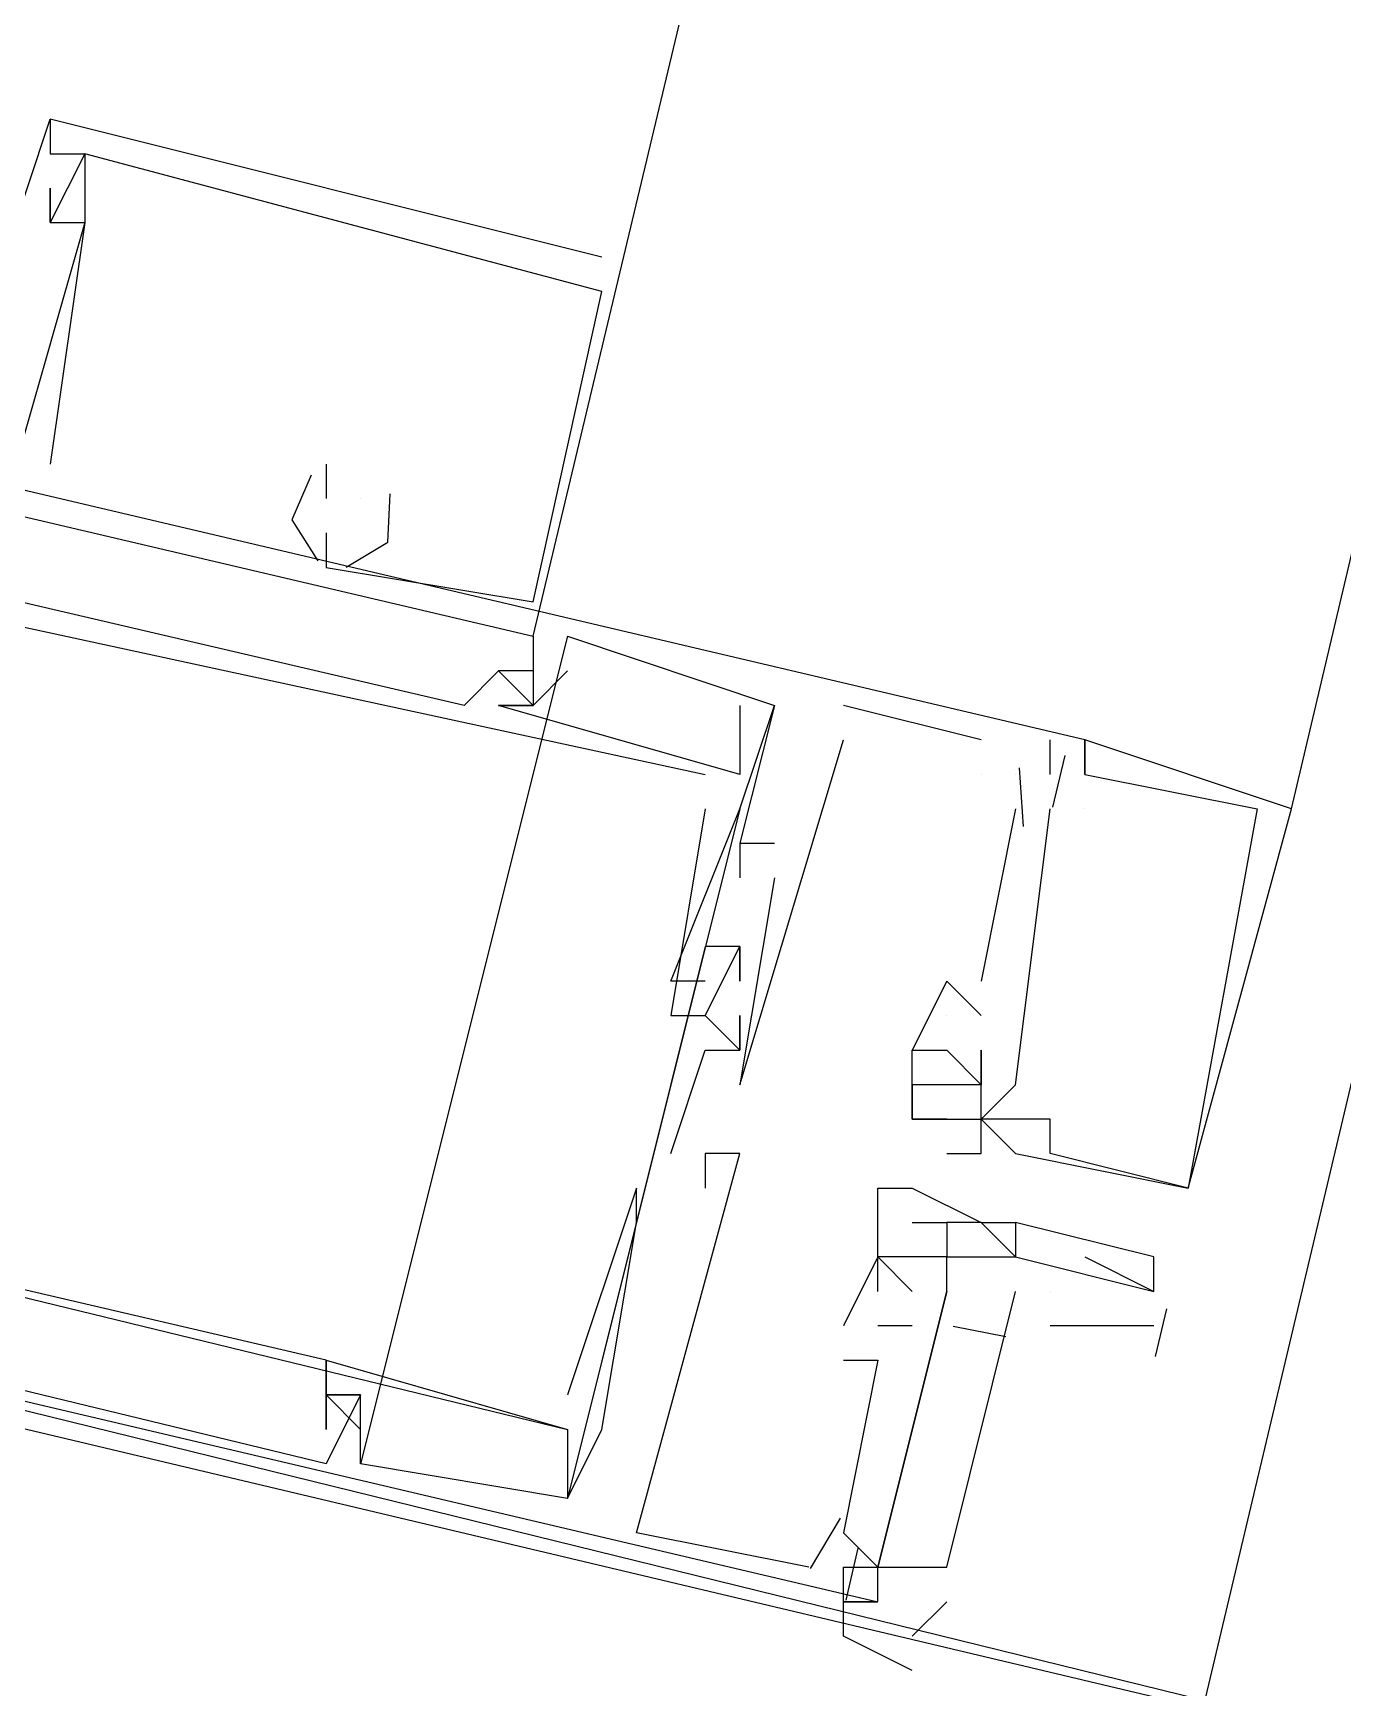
# Model space of a CAD drawing. Header units: feet. Extents: x -84 to 198, y -22 to 181.
# Drawn here: x 67.833 to 68.34, y 10.731 to 11.371 of the extents above; entities that cross this region are included whole.
import ezdxf

# ---------------------------------------------------------------- set-up
doc = ezdxf.new("R2010")
doc.units = ezdxf.units.FT
doc.layers.add('A-LINEA', color=7, linetype='CONTINUOUS')

msp = doc.modelspace()

# ---------------------------------------------------------------- linework, layer by layer
at = {"layer": 'A-LINEA'}
for p, q in [((68.0933, 9.9111), (69.9867, 17.8978)), ((68.32, 11.0711), (69.8533, 17.5778)), ((67.84, 11.3378), (67.84, 11.3378)), ((67.84, 11.3378), (67.84, 11.3378)), ((67.84, 11.3378), (67.84, 11.3378)), ((67.84, 11.3378), (67.84, 11.3378)), ((67.84, 11.3378), (67.84, 11.3378)), ((67.84, 11.3244), (67.84, 11.3244)), ((67.84, 11.3244), (67.84, 11.3244)), ((67.84, 11.3244), (67.84, 11.3244)), ((67.8533, 11.3244), (67.8533, 11.3244)), ((67.8533, 11.3244), (67.8533, 11.3244)), ((67.8533, 11.3244), (67.8533, 11.3244)), ((67.8533, 11.3244), (67.8533, 11.3244)), ((67.8533, 11.3244), (67.8533, 11.3244)), ((67.8533, 11.3244), (67.8533, 11.3244)), ((67.84, 11.3111), (67.84, 11.3111)), ((67.84, 11.3111), (67.84, 11.3111)), ((67.84, 11.3111), (67.84, 11.3111)), ((67.84, 11.2978), (67.84, 11.2978)), ((67.84, 11.2978), (67.84, 11.2978)), ((67.84, 11.2978), (67.84, 11.2978)), ((67.84, 11.2978), (67.84, 11.2978)), ((67.84, 11.2978), (67.84, 11.2978)), ((67.84, 11.2978), (67.84, 11.2978)), ((67.8533, 11.2978), (67.8533, 11.2978)), ((67.8533, 11.2978), (67.8533, 11.2978)), ((67.8533, 11.2978), (67.8533, 11.2978)), ((67.8533, 11.2978), (67.8533, 11.2978)), ((67.8533, 11.2978), (67.8533, 11.2978)), ((67.8533, 11.2978), (67.8533, 11.2978)), ((68.0533, 11.2844), (68.0533, 11.2844)), ((68.0533, 11.2844), (68.0533, 11.2844)), ((68.0533, 11.2844), (68.0533, 11.2844)), ((68.0267, 11.1511), (68.0533, 11.2711)), ((68.0267, 11.1511), (68.0533, 11.2711)), ((68.0267, 11.1511), (68.0533, 11.2711)), ((68.0533, 11.2711), (68.0533, 11.2711)), ((68.0533, 11.2711), (68.0533, 11.2711)), ((68.0533, 11.2711), (68.0533, 11.2711)), ((68.0533, 11.2711), (68.0533, 11.2711)), ((68.0533, 11.2711), (68.0533, 11.2711)), ((68.0533, 11.2711), (68.0533, 11.2711)), ((67.84, 11.2044), (67.84, 11.2044)), ((67.84, 11.2044), (67.84, 11.2044)), ((67.84, 11.2044), (67.84, 11.2044)), ((67.9467, 11.2044), (67.9467, 11.2044)), ((67.9467, 11.2044), (67.9467, 11.2044)), ((67.9467, 11.2044), (67.9467, 11.2044)), ((67.9467, 11.1911), (67.9467, 11.1911)), ((67.9467, 11.1911), (67.9467, 11.1911)), ((67.9467, 11.1911), (67.9467, 11.1911)), ((67.96, 11.1911), (67.96, 11.1911)), ((67.96, 11.1911), (67.96, 11.1911)), ((67.96, 11.1911), (67.96, 11.1911)), ((67.96, 11.1911), (67.96, 11.1911)), ((67.96, 11.1911), (67.96, 11.1911)), ((67.96, 11.1911), (67.96, 11.1911)), ((67.9467, 11.1778), (67.9467, 11.1778)), ((67.9467, 11.1778), (67.9467, 11.1778)), ((67.9467, 11.1778), (67.9467, 11.1778)), ((67.9467, 11.1778), (67.9467, 11.1778)), ((67.9467, 11.1778), (67.9467, 11.1778)), ((67.9467, 11.1778), (67.9467, 11.1778)), ((67.9467, 11.1644), (67.9467, 11.1644)), ((67.9467, 11.1644), (67.9467, 11.1644)), ((67.9467, 11.1644), (67.9467, 11.1644)), ((67.9467, 11.1644), (67.9467, 11.1644)), ((67.9467, 11.1644), (67.9467, 11.1644)), ((67.9467, 11.1644), (67.9467, 11.1644)), ((68.0267, 11.1511), (68.0267, 11.1511)), ((68.0267, 11.1511), (68.0267, 11.1511)), ((68.0267, 11.1511), (68.0267, 11.1511)), ((68.0267, 11.1511), (68.0267, 11.1511)), ((68.0267, 11.1511), (68.0267, 11.1511)), ((68.0267, 11.1511), (68.0267, 11.1511)), ((68.04, 11.1378), (67.96, 10.8178)), ((68.04, 11.1378), (67.96, 10.8178)), ((68.04, 11.1378), (67.96, 10.8178)), ((68.0267, 11.1378), (68.0267, 11.1378)), ((68.0267, 11.1378), (68.0267, 11.1378)), ((68.0267, 11.1378), (68.0267, 11.1378)), ((68.04, 11.1378), (68.04, 11.1378)), ((68.04, 11.1378), (68.04, 11.1378)), ((68.04, 11.1378), (68.04, 11.1378)), ((68.0133, 11.1244), (68.0267, 11.1111)), ((68.0133, 11.1244), (68.0133, 11.1244)), ((68.0133, 11.1244), (68.0133, 11.1244)), ((68.0133, 11.1244), (68.0267, 11.1111)), ((68.0133, 11.1244), (68.0133, 11.1244)), ((68.0133, 11.1244), (68.0133, 11.1244)), ((68.0133, 11.1244), (68.0267, 11.1111)), ((68.0133, 11.1244), (68.0133, 11.1244)), ((68.0133, 11.1244), (68.0133, 11.1244)), ((68.0267, 11.1244), (68.0267, 11.1244)), ((68.0267, 11.1244), (68.0267, 11.1244)), ((68.0267, 11.1244), (68.0267, 11.1244)), ((68.04, 11.1244), (68.04, 11.1244)), ((68.04, 11.1244), (68.04, 11.1244)), ((68.04, 11.1244), (68.04, 11.1244)), ((68, 11.1111), (68, 11.1111)), ((68, 11.1111), (68, 11.1111)), ((68, 11.1111), (68, 11.1111)), ((68.0133, 11.1111), (68.0133, 11.1111)), ((68.0133, 11.1111), (68.0133, 11.1111)), ((68.0133, 11.1111), (68.0133, 11.1111)), ((68.0133, 11.1111), (68.0133, 11.1111)), ((68.0133, 11.1111), (68.0133, 11.1111)), ((68.0133, 11.1111), (68.0133, 11.1111)), ((68.0267, 11.1111), (68.0267, 11.1111)), ((68.0267, 11.1111), (68.0267, 11.1111)), ((68.0267, 11.1111), (68.0267, 11.1111)), ((68.0267, 11.1111), (68.0267, 11.1111)), ((68.0267, 11.1111), (68.0267, 11.1111)), ((68.0267, 11.1111), (68.0267, 11.1111)), ((68.0267, 11.1111), (68.0267, 11.1111)), ((68.0267, 11.1111), (68.0267, 11.1111)), ((68.0267, 11.1111), (68.0267, 11.1111)), ((68.1067, 11.1111), (68.1067, 11.1111)), ((68.1067, 11.1111), (68.1067, 11.1111)), ((68.1067, 11.1111), (68.1067, 11.1111)), ((68.12, 11.1111), (68.12, 11.1111)), ((68.12, 11.1111), (68.12, 11.1111)), ((68.12, 11.1111), (68.12, 11.1111)), ((68.12, 11.1111), (68.12, 11.1111)), ((68.12, 11.1111), (68.12, 11.1111)), ((68.12, 11.1111), (68.12, 11.1111)), ((68.12, 11.1111), (68.12, 11.1111)), ((68.12, 11.1111), (68.12, 11.1111)), ((68.12, 11.1111), (68.12, 11.1111)), ((68.2, 11.0978), (68.1467, 11.1111)), ((68.1467, 11.1111), (68.1467, 11.1111)), ((68.2, 11.0978), (68.1467, 11.1111)), ((68.1467, 11.1111), (68.1467, 11.1111)), ((68.2, 11.0978), (68.1467, 11.1111)), ((68.1467, 11.1111), (68.1467, 11.1111)), ((68.1467, 11.0978), (68.1467, 11.0978)), ((68.1467, 11.0978), (68.1467, 11.0978)), ((68.1467, 11.0978), (68.1467, 11.0978)), ((68.2, 11.0978), (68.2, 11.0978)), ((68.2, 11.0978), (68.2, 11.0978)), ((68.2, 11.0978), (68.2, 11.0978)), ((68.2267, 11.0978), (68.2267, 11.0978)), ((68.2267, 11.0978), (68.2267, 11.0978)), ((68.2267, 11.0978), (68.2267, 11.0978)), ((68.24, 11.0978), (68.24, 11.0978)), ((68.24, 11.0978), (68.24, 11.0978)), ((68.24, 11.0978), (68.24, 11.0978)), ((68.24, 11.0978), (68.24, 11.0978)), ((68.24, 11.0978), (68.24, 11.0978)), ((68.24, 11.0978), (68.24, 11.0978)), ((68.2323, 11.0917), (68.2276, 11.0717)), ((68.2323, 11.0917), (68.2276, 11.0717)), ((68.2323, 11.0917), (68.2276, 11.0717)), ((68.2146, 11.0869), (68.2162, 11.0642)), ((68.2146, 11.0869), (68.2162, 11.0642)), ((68.2146, 11.0869), (68.2162, 11.0642)), ((68.0933, 11.0844), (68.0933, 11.0844)), ((68.0933, 11.0844), (68.0933, 11.0844)), ((68.0933, 11.0844), (68.0933, 11.0844)), ((68.1067, 11.0844), (68.1067, 11.0844)), ((68.1067, 11.0844), (68.1067, 11.0844)), ((68.1067, 11.0844), (68.1067, 11.0844)), ((68.2, 11.0844), (68.2, 11.0844)), ((68.2, 11.0844), (68.2, 11.0844)), ((68.2, 11.0844), (68.2, 11.0844)), ((68.2133, 11.0844), (68.2133, 11.0844)), ((68.2133, 11.0844), (68.2133, 11.0844)), ((68.2133, 11.0844), (68.2133, 11.0844)), ((68.2267, 11.0844), (68.2267, 11.0844)), ((68.2267, 11.0844), (68.2267, 11.0844)), ((68.2267, 11.0844), (68.2267, 11.0844)), ((68.24, 11.0844), (68.24, 11.0844)), ((68.24, 11.0844), (68.24, 11.0844)), ((68.24, 11.0844), (68.24, 11.0844)), ((68.24, 11.0844), (68.24, 11.0844)), ((68.24, 11.0844), (68.24, 11.0844)), ((68.24, 11.0844), (68.24, 11.0844)), ((68.24, 11.0844), (68.24, 11.0844)), ((68.24, 11.0844), (68.24, 11.0844)), ((68.24, 11.0844), (68.24, 11.0844)), ((68.1067, 11.0711), (68.04, 10.8044)), ((68.1067, 11.0711), (68.04, 10.8044)), ((68.1067, 11.0711), (68.04, 10.8044)), ((68.0933, 11.0711), (68.0933, 11.0711)), ((68.0933, 11.0711), (68.0933, 11.0711)), ((68.0933, 11.0711), (68.0933, 11.0711)), ((68.1067, 11.0711), (68.1067, 11.0711)), ((68.1067, 11.0711), (68.1067, 11.0711)), ((68.1067, 11.0711), (68.1067, 11.0711)), ((68.2133, 11.0711), (68.2, 11.0044)), ((68.2133, 11.0711), (68.2, 11.0044)), ((68.2133, 11.0711), (68.2, 11.0044)), ((68.2133, 10.9644), (68.2267, 11.0711)), ((68.2133, 11.0711), (68.2133, 11.0711)), ((68.2133, 10.9644), (68.2267, 11.0711)), ((68.2133, 11.0711), (68.2133, 11.0711)), ((68.2133, 10.9644), (68.2267, 11.0711)), ((68.2133, 11.0711), (68.2133, 11.0711)), ((68.2267, 11.0711), (68.2267, 11.0711)), ((68.2267, 11.0711), (68.2267, 11.0711)), ((68.2267, 11.0711), (68.2267, 11.0711)), ((68.24, 11.0711), (68.24, 11.0711)), ((68.24, 11.0711), (68.24, 11.0711)), ((68.24, 11.0711), (68.24, 11.0711)), ((68.24, 11.0711), (68.24, 11.0711)), ((68.24, 11.0711), (68.24, 11.0711)), ((68.24, 11.0711), (68.24, 11.0711)), ((68.3067, 11.0711), (68.3067, 11.0711)), ((68.3067, 11.0711), (68.3067, 11.0711)), ((68.3067, 11.0711), (68.3067, 11.0711)), ((68.32, 11.0711), (68.32, 11.0711)), ((68.32, 11.0711), (68.32, 11.0711)), ((68.32, 11.0711), (68.32, 11.0711)), ((68.1067, 11.0578), (68.12, 11.0578)), ((68.1067, 11.0578), (68.1067, 11.0578)), ((68.1067, 11.0578), (68.1067, 11.0578)), ((68.1067, 11.0578), (68.12, 11.0578)), ((68.1067, 11.0578), (68.1067, 11.0578)), ((68.1067, 11.0578), (68.1067, 11.0578)), ((68.1067, 11.0578), (68.12, 11.0578)), ((68.1067, 11.0578), (68.1067, 11.0578)), ((68.1067, 11.0578), (68.1067, 11.0578)), ((68.12, 11.0578), (68.12, 11.0578)), ((68.12, 11.0578), (68.12, 11.0578)), ((68.12, 11.0578), (68.12, 11.0578)), ((68.1067, 11.0444), (68.1067, 11.0444)), ((68.1067, 11.0444), (68.1067, 11.0444)), ((68.1067, 11.0444), (68.1067, 11.0444)), ((68.12, 11.0444), (68.12, 11.0444)), ((68.12, 11.0444), (68.12, 11.0444)), ((68.12, 11.0444), (68.12, 11.0444)), ((68.0933, 11.0178), (68.0933, 11.0178)), ((68.0933, 11.0178), (68.0933, 11.0178)), ((68.0933, 11.0178), (68.0933, 11.0178)), ((68.1067, 11.0178), (68.1067, 11.0178)), ((68.1067, 11.0178), (68.1067, 11.0178)), ((68.1067, 11.0178), (68.1067, 11.0178)), ((68.1067, 11.0178), (68.1067, 11.0178)), ((68.1067, 11.0178), (68.1067, 11.0178)), ((68.1067, 11.0178), (68.1067, 11.0178)), ((68.08, 11.0044), (68.08, 11.0044)), ((68.08, 11.0044), (68.08, 11.0044)), ((68.08, 11.0044), (68.08, 11.0044)), ((68.0933, 11.0044), (68.0933, 11.0044)), ((68.0933, 11.0044), (68.0933, 11.0044)), ((68.0933, 11.0044), (68.0933, 11.0044)), ((68.1067, 11.0044), (68.1067, 11.0044)), ((68.1067, 11.0044), (68.1067, 11.0044)), ((68.1067, 11.0044), (68.1067, 11.0044)), ((68.1867, 11.0044), (68.2, 10.9911)), ((68.1867, 11.0044), (68.1867, 11.0044)), ((68.1867, 11.0044), (68.1867, 11.0044)), ((68.1867, 11.0044), (68.2, 10.9911)), ((68.1867, 11.0044), (68.1867, 11.0044)), ((68.1867, 11.0044), (68.1867, 11.0044)), ((68.1867, 11.0044), (68.2, 10.9911)), ((68.1867, 11.0044), (68.1867, 11.0044)), ((68.1867, 11.0044), (68.1867, 11.0044)), ((68.2, 11.0044), (68.2, 11.0044)), ((68.2, 11.0044), (68.2, 11.0044)), ((68.2, 11.0044), (68.2, 11.0044)), ((68.08, 10.9911), (68.08, 10.9911)), ((68.08, 10.9911), (68.08, 10.9911)), ((68.08, 10.9911), (68.08, 10.9911)), ((68.0933, 10.9911), (68.0933, 10.9911)), ((68.0933, 10.9911), (68.0933, 10.9911)), ((68.0933, 10.9911), (68.0933, 10.9911)), ((68.0933, 10.9911), (68.0933, 10.9911)), ((68.0933, 10.9911), (68.0933, 10.9911)), ((68.0933, 10.9911), (68.0933, 10.9911)), ((68.1067, 10.9911), (68.1067, 10.9911)), ((68.1067, 10.9911), (68.1067, 10.9911)), ((68.1067, 10.9911), (68.1067, 10.9911)), ((68.1867, 10.9911), (68.1867, 10.9911)), ((68.1867, 10.9911), (68.1867, 10.9911)), ((68.1867, 10.9911), (68.1867, 10.9911)), ((68.1867, 10.9911), (68.1867, 10.9911)), ((68.1867, 10.9911), (68.1867, 10.9911)), ((68.1867, 10.9911), (68.1867, 10.9911)), ((68.2, 10.9911), (68.2, 10.9911)), ((68.2, 10.9911), (68.2, 10.9911)), ((68.2, 10.9911), (68.2, 10.9911)), ((68.0933, 10.9778), (68.0933, 10.9778)), ((68.0933, 10.9778), (68.0933, 10.9778)), ((68.0933, 10.9778), (68.0933, 10.9778)), ((68.1067, 10.9778), (68.1067, 10.9778)), ((68.1067, 10.9778), (68.1067, 10.9778)), ((68.1067, 10.9778), (68.1067, 10.9778)), ((68.1067, 10.9778), (68.1067, 10.9778)), ((68.1067, 10.9778), (68.1067, 10.9778)), ((68.1067, 10.9778), (68.1067, 10.9778)), ((68.1733, 10.9778), (68.1733, 10.9778)), ((68.1733, 10.9778), (68.1733, 10.9778)), ((68.1733, 10.9778), (68.1733, 10.9778)), ((68.1733, 10.9778), (68.1733, 10.9778)), ((68.1733, 10.9778), (68.1733, 10.9778)), ((68.1733, 10.9778), (68.1733, 10.9778)), ((68.1867, 10.9778), (68.1867, 10.9778)), ((68.1867, 10.9778), (68.1867, 10.9778)), ((68.1867, 10.9778), (68.1867, 10.9778)), ((68.1867, 10.9778), (68.1867, 10.9778)), ((68.1867, 10.9778), (68.1867, 10.9778)), ((68.1867, 10.9778), (68.1867, 10.9778)), ((68.2, 10.9778), (68.2, 10.9644)), ((68.2, 10.9778), (68.2, 10.9778)), ((68.2, 10.9778), (68.2, 10.9778)), ((68.2, 10.9778), (68.2, 10.9644)), ((68.2, 10.9778), (68.2, 10.9778)), ((68.2, 10.9778), (68.2, 10.9778)), ((68.2, 10.9778), (68.2, 10.9644)), ((68.2, 10.9778), (68.2, 10.9778)), ((68.2, 10.9778), (68.2, 10.9778)), ((68.1067, 10.9644), (68.1067, 10.9644)), ((68.1067, 10.9644), (68.1067, 10.9644)), ((68.1067, 10.9644), (68.1067, 10.9644)), ((68.1733, 10.9644), (68.1733, 10.9644)), ((68.1733, 10.9644), (68.1733, 10.9644)), ((68.1733, 10.9644), (68.1733, 10.9644)), ((68.2, 10.9644), (68.2, 10.9644)), ((68.2, 10.9644), (68.2, 10.9644)), ((68.2, 10.9644), (68.2, 10.9644)), ((68.2, 10.9644), (68.2, 10.9644)), ((68.2, 10.9644), (68.2, 10.9644)), ((68.2, 10.9644), (68.2, 10.9644)), ((68.2, 10.9644), (68.2, 10.9644)), ((68.2, 10.9644), (68.2, 10.9644)), ((68.2, 10.9644), (68.2, 10.9644)), ((68.2, 10.9644), (68.2, 10.9644)), ((68.2, 10.9644), (68.2, 10.9644)), ((68.2, 10.9644), (68.2, 10.9644)), ((68.2133, 10.9644), (68.2133, 10.9644)), ((68.2133, 10.9644), (68.2133, 10.9644)), ((68.2133, 10.9644), (68.2133, 10.9644)), ((68.2133, 10.9644), (68.2133, 10.9644)), ((68.2133, 10.9644), (68.2133, 10.9644)), ((68.2133, 10.9644), (68.2133, 10.9644)), ((68.1733, 10.9511), (68.1733, 10.9511)), ((68.1733, 10.9511), (68.1733, 10.9511)), ((68.1733, 10.9511), (68.1733, 10.9511)), ((68.1733, 10.9511), (68.1733, 10.9511)), ((68.1733, 10.9511), (68.1733, 10.9511)), ((68.1733, 10.9511), (68.1733, 10.9511)), ((68.1867, 10.9511), (68.1867, 10.9511)), ((68.1867, 10.9511), (68.1867, 10.9511)), ((68.1867, 10.9511), (68.1867, 10.9511)), ((68.2, 10.9511), (68.2, 10.9511)), ((68.2, 10.9511), (68.2, 10.9511)), ((68.2, 10.9511), (68.2, 10.9511)), ((68.2, 10.9511), (68.2, 10.9511)), ((68.2, 10.9511), (68.2, 10.9511)), ((68.2, 10.9511), (68.2, 10.9511)), ((68.2, 10.9511), (68.2, 10.9511)), ((68.2, 10.9511), (68.2, 10.9511)), ((68.2, 10.9511), (68.2, 10.9511)), ((68.2267, 10.9511), (68.2267, 10.9511)), ((68.2267, 10.9511), (68.2267, 10.9511)), ((68.2267, 10.9511), (68.2267, 10.9511)), ((68.08, 10.9378), (68.08, 10.9378)), ((68.08, 10.9378), (68.08, 10.9378)), ((68.08, 10.9378), (68.08, 10.9378)), ((68.0933, 10.9378), (68.0933, 10.9378)), ((68.0933, 10.9378), (68.0933, 10.9378)), ((68.0933, 10.9378), (68.0933, 10.9378)), ((68.0933, 10.9378), (68.0933, 10.9378)), ((68.0933, 10.9378), (68.0933, 10.9378)), ((68.0933, 10.9378), (68.0933, 10.9378)), ((68.0933, 10.9378), (68.0933, 10.9378)), ((68.0933, 10.9378), (68.0933, 10.9378)), ((68.0933, 10.9378), (68.0933, 10.9378)), ((68.1067, 10.9378), (68.1067, 10.9378)), ((68.1067, 10.9378), (68.1067, 10.9378)), ((68.1067, 10.9378), (68.1067, 10.9378)), ((68.1867, 10.9378), (68.1867, 10.9378)), ((68.1867, 10.9378), (68.1867, 10.9378)), ((68.1867, 10.9378), (68.1867, 10.9378)), ((68.2, 10.9378), (68.2, 10.9378)), ((68.2, 10.9378), (68.2, 10.9378)), ((68.2, 10.9378), (68.2, 10.9378)), ((68.2133, 10.9378), (68.2133, 10.9378)), ((68.2133, 10.9378), (68.2133, 10.9378)), ((68.2133, 10.9378), (68.2133, 10.9378)), ((68.2267, 10.9378), (68.2267, 10.9378)), ((68.2267, 10.9378), (68.2267, 10.9378)), ((68.2267, 10.9378), (68.2267, 10.9378)), ((68.0667, 10.9244), (68.0667, 10.9244)), ((68.0667, 10.9244), (68.0667, 10.9244)), ((68.0667, 10.9244), (68.0667, 10.9244)), ((68.0933, 10.9244), (68.0933, 10.9244)), ((68.0933, 10.9244), (68.0933, 10.9244)), ((68.0933, 10.9244), (68.0933, 10.9244)), ((68.16, 10.9244), (68.16, 10.9244)), ((68.1733, 10.9244), (68.1733, 10.9244)), ((68.28, 10.9244), (68.28, 10.9244)), ((68.28, 10.9244), (68.28, 10.9244)), ((68.28, 10.9244), (68.28, 10.9244)), ((68.28, 10.9244), (68.28, 10.9244)), ((68.28, 10.9244), (68.28, 10.9244)), ((68.28, 10.9244), (68.28, 10.9244)), ((68.0667, 10.9111), (68.0667, 10.9111)), ((68.0667, 10.9111), (68.0667, 10.9111)), ((68.0667, 10.9111), (68.0667, 10.9111)), ((68.16, 10.9111), (68.16, 10.9111)), ((68.1733, 10.9111), (68.1733, 10.9111)), ((68.1867, 10.9111), (68.1867, 10.9111)), ((68.1867, 10.9111), (68.1867, 10.9111)), ((68.2, 10.9111), (68.2, 10.9111)), ((68.2, 10.9111), (68.2, 10.9111)), ((68.2, 10.9111), (68.2, 10.9111)), ((68.2133, 10.9111), (68.2133, 10.9111)), ((68.2133, 10.9111), (68.2133, 10.9111)), ((68.16, 10.8978), (68.16, 10.8978)), ((68.16, 10.8978), (68.16, 10.8978)), ((68.16, 10.8978), (68.16, 10.8978)), ((68.16, 10.8978), (68.16, 10.8978)), ((68.16, 10.8978), (68.16, 10.8978)), ((68.1867, 10.8978), (68.1867, 10.8978)), ((68.1867, 10.8978), (68.1867, 10.8978)), ((68.2133, 10.8978), (68.2133, 10.8978)), ((68.2133, 10.8978), (68.2133, 10.8978)), ((68.24, 10.8978), (68.2667, 10.8844)), ((68.2667, 10.8978), (68.2667, 10.8978)), ((68.2667, 10.8978), (68.2667, 10.8978)), ((68.16, 10.8844), (68.16, 10.8844)), ((68.16, 10.8844), (68.16, 10.8844)), ((68.16, 10.8844), (68.16, 10.8844)), ((68.1733, 10.8844), (68.1733, 10.8844)), ((68.1733, 10.8844), (68.1733, 10.8844)), ((68.1733, 10.8844), (68.1733, 10.8844)), ((68.1733, 10.8844), (68.1733, 10.8844)), ((68.1733, 10.8844), (68.1733, 10.8844)), ((68.1733, 10.8844), (68.1733, 10.8844)), ((68.1733, 10.8844), (68.1733, 10.8844)), ((68.1867, 10.8844), (68.1867, 10.8844)), ((68.1867, 10.8844), (68.1867, 10.8844)), ((68.1867, 10.8844), (68.1867, 10.8844)), ((68.1867, 10.8844), (68.1867, 10.8844)), ((68.2267, 10.8844), (68.2267, 10.8844)), ((68.2667, 10.8844), (68.2667, 10.8844)), ((68.2717, 10.8777), (68.2673, 10.8593)), ((68.1467, 10.8711), (68.1467, 10.8711)), ((68.1467, 10.8711), (68.1467, 10.8711)), ((68.1467, 10.8711), (68.1467, 10.8711)), ((68.1733, 10.8711), (68.16, 10.8711)), ((68.16, 10.8711), (68.16, 10.8711)), ((68.1733, 10.8711), (68.16, 10.8711)), ((68.16, 10.8711), (68.16, 10.8711)), ((68.1733, 10.8711), (68.16, 10.8711)), ((68.16, 10.8711), (68.16, 10.8711)), ((68.1733, 10.8711), (68.1733, 10.8711)), ((68.1733, 10.8711), (68.1733, 10.8711)), ((68.1733, 10.8711), (68.1733, 10.8711)), ((68.2095, 10.8669), (68.1892, 10.8709)), ((68.2095, 10.8669), (68.1892, 10.8709)), ((68.2095, 10.8669), (68.1892, 10.8709)), ((68.2667, 10.8711), (68.2267, 10.8711)), ((67.9467, 10.8578), (68.04, 10.8311)), ((67.9467, 10.8578), (67.9467, 10.8578)), ((67.9467, 10.8578), (67.9467, 10.8578)), ((67.9467, 10.8578), (68.04, 10.8311)), ((67.9467, 10.8578), (67.9467, 10.8578)), ((67.9467, 10.8578), (67.9467, 10.8578)), ((67.9467, 10.8578), (68.04, 10.8311)), ((67.9467, 10.8578), (67.9467, 10.8578)), ((67.9467, 10.8578), (67.9467, 10.8578)), ((68.1467, 10.8578), (68.1467, 10.8578)), ((68.1467, 10.8578), (68.1467, 10.8578)), ((68.1467, 10.8578), (68.1467, 10.8578)), ((68.16, 10.8578), (68.16, 10.8578)), ((68.16, 10.8578), (68.16, 10.8578)), ((68.16, 10.8578), (68.16, 10.8578)), ((67.96, 10.8311), (67.9467, 10.8444)), ((67.9467, 10.8444), (67.9467, 10.8444)), ((67.9467, 10.8444), (67.9467, 10.8444)), ((67.96, 10.8311), (67.9467, 10.8444)), ((67.9467, 10.8444), (67.9467, 10.8444)), ((67.9467, 10.8444), (67.9467, 10.8444)), ((67.96, 10.8311), (67.9467, 10.8444)), ((67.9467, 10.8444), (67.9467, 10.8444)), ((67.9467, 10.8444), (67.9467, 10.8444)), ((67.96, 10.8444), (67.96, 10.8444)), ((67.96, 10.8444), (67.96, 10.8444)), ((67.96, 10.8444), (67.96, 10.8444)), ((67.96, 10.8444), (67.96, 10.8444)), ((67.96, 10.8444), (67.96, 10.8444)), ((67.96, 10.8444), (67.96, 10.8444)), ((68.04, 10.8444), (68.04, 10.8444)), ((68.04, 10.8444), (68.04, 10.8444)), ((68.04, 10.8444), (68.04, 10.8444)), ((67.9467, 10.8311), (67.9467, 10.8311)), ((67.9467, 10.8311), (67.9467, 10.8311)), ((67.9467, 10.8311), (67.9467, 10.8311)), ((67.96, 10.8311), (67.96, 10.8311)), ((67.96, 10.8311), (67.96, 10.8311)), ((67.96, 10.8311), (67.96, 10.8311)), ((68.04, 10.8311), (68.04, 10.8311)), ((68.04, 10.8311), (68.04, 10.8311)), ((68.04, 10.8311), (68.04, 10.8311)), ((68.04, 10.8311), (68.04, 10.8311)), ((68.04, 10.8311), (68.04, 10.8311)), ((68.04, 10.8311), (68.04, 10.8311)), ((68.0533, 10.8311), (68.0533, 10.8311)), ((68.0533, 10.8311), (68.0533, 10.8311)), ((68.0533, 10.8311), (68.0533, 10.8311)), ((67.9467, 10.8178), (67.9467, 10.8178)), ((67.9467, 10.8178), (67.9467, 10.8178)), ((67.9467, 10.8178), (67.9467, 10.8178)), ((67.96, 10.8178), (67.96, 10.8178)), ((67.96, 10.8178), (67.96, 10.8178)), ((67.96, 10.8178), (67.96, 10.8178)), ((68.04, 10.8044), (68.04, 10.8044)), ((68.04, 10.8044), (68.04, 10.8044)), ((68.04, 10.8044), (68.04, 10.8044)), ((68.04, 10.8044), (68.04, 10.8044)), ((68.04, 10.8044), (68.04, 10.8044)), ((68.04, 10.8044), (68.04, 10.8044)), ((68.0667, 10.7911), (68.0667, 10.7911)), ((68.0667, 10.7911), (68.0667, 10.7911)), ((68.0667, 10.7911), (68.0667, 10.7911)), ((68.1455, 10.7968), (68.1339, 10.7773)), ((68.1455, 10.7968), (68.1339, 10.7773)), ((68.1455, 10.7968), (68.1339, 10.7773)), ((68.1467, 10.7911), (68.1467, 10.7911)), ((68.1467, 10.7911), (68.1467, 10.7911)), ((68.1467, 10.7911), (68.1467, 10.7911)), ((68.1467, 10.7911), (68.1467, 10.7911)), ((68.1467, 10.7911), (68.1467, 10.7911)), ((68.1467, 10.7911), (68.1467, 10.7911)), ((68.1523, 10.7851), (68.1476, 10.765)), ((68.1523, 10.7851), (68.1476, 10.765)), ((68.1523, 10.7851), (68.1476, 10.765)), ((68.1333, 10.7778), (68.1333, 10.7778)), ((68.1333, 10.7778), (68.1333, 10.7778)), ((68.1333, 10.7778), (68.1333, 10.7778)), ((68.1467, 10.7778), (68.1467, 10.7778)), ((68.1467, 10.7778), (68.1467, 10.7778)), ((68.1467, 10.7778), (68.1467, 10.7778)), ((68.16, 10.7778), (68.16, 10.7778)), ((68.16, 10.7778), (68.16, 10.7778)), ((68.16, 10.7778), (68.16, 10.7778)), ((68.1467, 10.7644), (68.1467, 10.7644)), ((68.1467, 10.7644), (68.1467, 10.7644)), ((68.1467, 10.7644), (68.1467, 10.7644)), ((68.16, 10.7644), (68.16, 10.7644)), ((68.16, 10.7644), (68.16, 10.7644)), ((68.16, 10.7644), (68.16, 10.7644)), ((68.16, 10.7644), (68.16, 10.7644)), ((68.1867, 10.7644), (68.1733, 10.7511))]:
    msp.add_line(p, q, dxfattribs=at)
for points in [[(68.0267, 11.1378), (68.4533, 12.9244), (68.8133, 14.4978)], [(67.6933, 11.2844), (67.7067, 11.2844), (67.72, 11.2844), (67.7333, 11.2711), (67.7733, 11.2711), (67.7733, 11.2578), (67.7733, 11.2711), (67.8, 11.2578), (67.8133, 11.2578), (67.84, 11.3378)], [(67.6933, 11.2844), (67.7067, 11.2844), (67.72, 11.2844), (67.7333, 11.2711), (67.7733, 11.2711), (67.7733, 11.2578), (67.7733, 11.2711), (67.8, 11.2578), (67.8133, 11.2578), (67.84, 11.3378)], [(68.0533, 11.2844), (67.84, 11.3378), (67.84, 11.3244), (67.8533, 11.3244), (67.84, 11.2978), (67.84, 11.3111), (67.84, 11.2978), (67.8533, 11.2978), (67.8267, 11.2044), (67.7867, 11.2044)], [(68.0533, 11.2844), (67.84, 11.3378), (67.84, 11.3244), (67.8533, 11.3244), (67.84, 11.2978), (67.84, 11.3111), (67.84, 11.2978), (67.8533, 11.2978), (67.8267, 11.2044), (67.7867, 11.2044)], [(68.0533, 11.2844), (67.84, 11.3378), (67.84, 11.3244), (67.8533, 11.3244), (67.84, 11.2978), (67.84, 11.3111), (67.84, 11.2978), (67.8533, 11.2978), (67.8267, 11.2044), (67.7867, 11.2044)], [(67.9467, 11.1778), (67.9467, 11.1644), (68.0267, 11.1511), (68.0533, 11.2711), (67.8533, 11.3244), (67.8533, 11.2978), (67.8533, 11.2978), (67.84, 11.2044)], [(67.9467, 11.1778), (67.9467, 11.1644), (68.0267, 11.1511), (68.0533, 11.2711), (67.8533, 11.3244), (67.8533, 11.2978), (67.8533, 11.2978), (67.84, 11.2044)], [(67.9467, 11.1778), (67.9467, 11.1644), (68.0267, 11.1511), (68.0533, 11.2711), (67.8533, 11.3244), (67.8533, 11.2978), (67.8533, 11.2978), (67.84, 11.2044)], [(68.24, 11.0844), (68.24, 11.0978), (67.56, 11.2578), (67.52, 11.0978), (67.5467, 11.0978)], [(68.24, 11.0844), (68.24, 11.0978), (67.56, 11.2578), (67.52, 11.0978), (67.5467, 11.0978)], [(68.24, 11.0844), (68.24, 11.0978), (67.56, 11.2578), (67.52, 11.0978), (67.5467, 11.0978)], [(67.5733, 11.2444), (68.0267, 11.1378), (68.0267, 11.1111), (68.0133, 11.1111), (68.0267, 11.1111), (68.04, 11.1244)], [(67.5733, 11.2444), (68.0267, 11.1378), (68.0267, 11.1111), (68.0133, 11.1111), (68.0267, 11.1111), (68.04, 11.1244)], [(67.5733, 11.2444), (68.0267, 11.1378), (68.0267, 11.1111), (68.0133, 11.1111), (68.0267, 11.1111), (68.04, 11.1244)], [(68.0267, 11.1244), (68.0133, 11.1244), (68, 11.1111), (67.6, 11.2044), (67.6, 11.2178), (67.5867, 11.2311), (67.5733, 11.2311), (67.5733, 11.2178), (67.6, 11.2178), (67.5733, 11.1244), (67.5733, 11.1111), (67.6, 11.1911), (68.0933, 11.0844)], [(68.0267, 11.1244), (68.0133, 11.1244), (68, 11.1111), (67.6, 11.2044), (67.6, 11.2178), (67.5867, 11.2311), (67.5733, 11.2311), (67.5733, 11.2178), (67.6, 11.2178), (67.5733, 11.1244), (67.5733, 11.1111), (67.6, 11.1911), (68.0933, 11.0844)], [(68.0267, 11.1244), (68.0133, 11.1244), (68, 11.1111), (67.6, 11.2044), (67.6, 11.2178), (67.5867, 11.2311), (67.5733, 11.2311), (67.5733, 11.2178), (67.6, 11.2178), (67.5733, 11.1244), (67.5733, 11.1111), (67.6, 11.1911), (68.0933, 11.0844)], [(67.9409, 11.2001), (67.9334, 11.1829), (67.9435, 11.167)], [(67.9409, 11.2001), (67.9334, 11.1829), (67.9435, 11.167)], [(67.9409, 11.2001), (67.9334, 11.1829), (67.9435, 11.167)], [(67.9467, 11.2044), (67.9467, 11.1911), (67.9467, 11.1911)], [(67.9467, 11.2044), (67.9467, 11.1911), (67.9467, 11.1911)], [(67.9467, 11.2044), (67.9467, 11.1911), (67.9467, 11.1911)], [(67.9544, 11.1645), (67.9705, 11.1742), (67.9714, 11.1929)], [(67.9544, 11.1645), (67.9705, 11.1742), (67.9714, 11.1929)], [(67.9544, 11.1645), (67.9705, 11.1742), (67.9714, 11.1929)], [(67.9467, 11.1778), (67.9467, 11.1644), (68.0267, 11.1511)], [(67.9467, 11.1778), (67.9467, 11.1644), (68.0267, 11.1511)], [(67.9467, 11.1778), (67.9467, 11.1644), (68.0267, 11.1511)], [(67.5067, 10.9511), (67.52, 10.9378), (67.52, 10.9511), (67.5067, 10.9511), (67.5333, 11.0578), (67.5467, 11.0578), (67.5733, 11.1378), (67.56, 11.1511), (67.5333, 11.0711), (67.52, 11.0711), (67.48, 10.9244), (68.16, 10.7644), (68.1467, 10.7644)], [(67.5067, 10.9511), (67.52, 10.9378), (67.52, 10.9511), (67.5067, 10.9511), (67.5333, 11.0578), (67.5467, 11.0578), (67.5733, 11.1378), (67.56, 11.1511), (67.5333, 11.0711), (67.52, 11.0711), (67.48, 10.9244), (68.16, 10.7644), (68.1467, 10.7644)], [(67.5067, 10.9511), (67.52, 10.9378), (67.52, 10.9511), (67.5067, 10.9511), (67.5333, 11.0578), (67.5467, 11.0578), (67.5733, 11.1378), (67.56, 11.1511), (67.5333, 11.0711), (67.52, 11.0711), (67.48, 10.9244), (68.16, 10.7644), (68.1467, 10.7644)], [(68.04, 11.1378), (68.12, 11.1111), (68.1067, 11.0578), (68.1067, 11.0444)], [(68.04, 11.1378), (68.12, 11.1111), (68.1067, 11.0578), (68.1067, 11.0444)], [(68.04, 11.1378), (68.12, 11.1111), (68.1067, 11.0578), (68.1067, 11.0444)], [(68.1067, 11.1111), (68.1067, 11.0844), (68.0133, 11.1111)], [(68.1067, 11.1111), (68.1067, 11.0844), (68.0133, 11.1111)], [(68.1067, 11.1111), (68.1067, 11.0844), (68.0133, 11.1111)], [(68.0933, 11.0044), (68.08, 11.0044), (68.1067, 11.0711), (68.12, 11.1111)], [(68.0933, 11.0044), (68.08, 11.0044), (68.1067, 11.0711), (68.12, 11.1111)], [(68.0933, 11.0044), (68.08, 11.0044), (68.1067, 11.0711), (68.12, 11.1111)], [(68.12, 11.0444), (68.1067, 10.9644), (68.1467, 11.0978)], [(68.12, 11.0444), (68.1067, 10.9644), (68.1467, 11.0978)], [(68.12, 11.0444), (68.1067, 10.9644), (68.1467, 11.0978)], [(68.1867, 10.9378), (68.2, 10.9378), (68.2, 10.9511), (68.2133, 10.9378), (68.28, 10.9244), (68.32, 11.0711), (68.32, 11.0711), (68.24, 11.0978), (68.24, 11.0844)], [(68.1867, 10.9378), (68.2, 10.9378), (68.2, 10.9511), (68.2133, 10.9378), (68.28, 10.9244), (68.32, 11.0711), (68.32, 11.0711), (68.24, 11.0978), (68.24, 11.0844)], [(68.1867, 10.9378), (68.2, 10.9378), (68.2, 10.9511), (68.2133, 10.9378), (68.28, 10.9244), (68.32, 11.0711), (68.32, 11.0711), (68.24, 11.0978), (68.24, 11.0844)], [(68.2267, 11.0844), (68.2267, 11.0844), (68.2267, 11.0978)], [(68.2267, 11.0844), (68.2267, 11.0844), (68.2267, 11.0978)], [(68.2267, 11.0844), (68.2267, 11.0844), (68.2267, 11.0978)], [(68.24, 11.0844), (68.3067, 11.0711), (68.3067, 11.0711), (68.28, 10.9244), (68.28, 10.9244), (68.2267, 10.9378), (68.2267, 10.9378), (68.2267, 10.9511), (68.2267, 10.9511), (68.2, 10.9511)], [(68.24, 11.0844), (68.3067, 11.0711), (68.3067, 11.0711), (68.28, 10.9244), (68.28, 10.9244), (68.2267, 10.9378), (68.2267, 10.9378), (68.2267, 10.9511), (68.2267, 10.9511), (68.2, 10.9511)], [(68.24, 11.0844), (68.3067, 11.0711), (68.3067, 11.0711), (68.28, 10.9244), (68.28, 10.9244), (68.2267, 10.9378), (68.2267, 10.9378), (68.2267, 10.9511), (68.2267, 10.9511), (68.2, 10.9511)], [(68.0933, 11.0711), (68.08, 10.9911), (68.08, 10.9911), (68.0933, 10.9911)], [(68.0933, 11.0711), (68.08, 10.9911), (68.08, 10.9911), (68.0933, 10.9911)], [(68.0933, 11.0711), (68.08, 10.9911), (68.08, 10.9911), (68.0933, 10.9911)], [(67.9467, 10.8311), (67.9467, 10.8578), (67.5467, 10.9511), (67.5333, 10.9244), (67.5067, 10.9378), (67.5067, 10.9244), (67.5067, 10.9378), (67.5333, 10.9378), (67.56, 11.0311), (67.5467, 11.0311), (67.56, 11.0444), (67.5467, 10.9511), (68.04, 10.8311), (68.04, 10.8044), (68.0533, 10.8311), (68.0667, 10.9111), (68.0667, 10.9244), (68.0667, 10.9244), (68.04, 10.8444)], [(67.9467, 10.8311), (67.9467, 10.8578), (67.5467, 10.9511), (67.5333, 10.9244), (67.5067, 10.9378), (67.5067, 10.9244), (67.5067, 10.9378), (67.5333, 10.9378), (67.56, 11.0311), (67.5467, 11.0311), (67.56, 11.0444), (67.5467, 10.9511), (68.04, 10.8311), (68.04, 10.8044), (68.0533, 10.8311), (68.0667, 10.9111), (68.0667, 10.9244), (68.0667, 10.9244), (68.04, 10.8444)], [(67.9467, 10.8311), (67.9467, 10.8578), (67.5467, 10.9511), (67.5333, 10.9244), (67.5067, 10.9378), (67.5067, 10.9244), (67.5067, 10.9378), (67.5333, 10.9378), (67.56, 11.0311), (67.5467, 11.0311), (67.56, 11.0444), (67.5467, 10.9511), (68.04, 10.8311), (68.04, 10.8044), (68.0533, 10.8311), (68.0667, 10.9111), (68.0667, 10.9244), (68.0667, 10.9244), (68.04, 10.8444)], [(68.08, 10.9378), (68.0933, 10.9778), (68.1067, 10.9778), (68.1067, 10.9911), (68.1067, 10.9778), (68.0933, 10.9911), (68.1067, 11.0178), (68.1067, 11.0044), (68.1067, 11.0178), (68.0933, 11.0178), (68.04, 10.8044), (67.96, 10.8178), (67.96, 10.8444), (67.9467, 10.8444), (67.96, 10.8444), (67.9467, 10.8178), (67.5067, 10.9244), (67.5067, 10.9378)], [(68.08, 10.9378), (68.0933, 10.9778), (68.1067, 10.9778), (68.1067, 10.9911), (68.1067, 10.9778), (68.0933, 10.9911), (68.1067, 11.0178), (68.1067, 11.0044), (68.1067, 11.0178), (68.0933, 11.0178), (68.04, 10.8044), (67.96, 10.8178), (67.96, 10.8444), (67.9467, 10.8444), (67.96, 10.8444), (67.9467, 10.8178), (67.5067, 10.9244), (67.5067, 10.9378)], [(68.08, 10.9378), (68.0933, 10.9778), (68.1067, 10.9778), (68.1067, 10.9911), (68.1067, 10.9778), (68.0933, 10.9911), (68.1067, 11.0178), (68.1067, 11.0044), (68.1067, 11.0178), (68.0933, 11.0178), (68.04, 10.8044), (67.96, 10.8178), (67.96, 10.8444), (67.9467, 10.8444), (67.96, 10.8444), (67.9467, 10.8178), (67.5067, 10.9244), (67.5067, 10.9378)], [(68.1867, 11.0044), (68.1733, 10.9778), (68.1867, 10.9778)], [(68.1867, 11.0044), (68.1733, 10.9778), (68.1867, 10.9778)], [(68.1867, 11.0044), (68.1733, 10.9778), (68.1867, 10.9778)], [(68.1867, 10.9511), (68.1733, 10.9511), (68.1733, 10.9778), (68.1733, 10.9778), (68.1867, 10.9778), (68.1867, 10.9778), (68.2, 10.9644), (68.2, 10.9778), (68.2, 10.9778), (68.2, 10.9778)], [(68.1867, 10.9511), (68.1733, 10.9511), (68.1733, 10.9778), (68.1733, 10.9778), (68.1867, 10.9778), (68.1867, 10.9778), (68.2, 10.9644), (68.2, 10.9778), (68.2, 10.9778), (68.2, 10.9778)], [(68.1867, 10.9511), (68.1733, 10.9511), (68.1733, 10.9778), (68.1733, 10.9778), (68.1867, 10.9778), (68.1867, 10.9778), (68.2, 10.9644), (68.2, 10.9778), (68.2, 10.9778), (68.2, 10.9778)], [(68.2, 10.9511), (68.2, 10.9511), (68.2133, 10.9644)], [(68.2, 10.9511), (68.2, 10.9511), (68.2133, 10.9644)], [(68.2, 10.9511), (68.2, 10.9511), (68.2133, 10.9644)], [(68.1333, 10.7778), (68.0667, 10.7911), (68.1067, 10.9378), (68.0933, 10.9378), (68.0933, 10.9244)], [(68.1333, 10.7778), (68.0667, 10.7911), (68.1067, 10.9378), (68.0933, 10.9378), (68.0933, 10.9244)], [(68.1333, 10.7778), (68.0667, 10.7911), (68.1067, 10.9378), (68.0933, 10.9378), (68.0933, 10.9244)], [(67.44, 10.5644), (67.4667, 9.8844), (68.0933, 9.9111), (68.2933, 10.7244), (67.48, 10.9244), (67.4267, 10.7244), (67.44, 10.5644)], [(68.1733, 10.8844), (68.1733, 10.8844), (68.1733, 10.8844), (68.16, 10.8978), (68.16, 10.8978), (68.16, 10.8978), (68.16, 10.8978), (68.16, 10.9244), (68.1733, 10.9244), (68.2, 10.9111), (68.2133, 10.9111), (68.2133, 10.8978), (68.2, 10.9111), (68.1867, 10.9111)], [(67.4533, 10.5644), (67.48, 9.8978), (68.0933, 9.9244), (68.28, 10.7244), (67.4933, 10.9111), (67.44, 10.7244), (67.4533, 10.5644)], [(68.1867, 10.8978), (68.16, 10.8978), (68.16, 10.9111)], [(68.1733, 10.9111), (68.1867, 10.9111), (68.1867, 10.8978), (68.2133, 10.8978), (68.2133, 10.8978), (68.2133, 10.8978), (68.2133, 10.8978), (68.2667, 10.8844)], [(68.2667, 10.8844), (68.2667, 10.8978), (68.2133, 10.9111)], [(68.16, 10.8844), (68.16, 10.8978), (68.1467, 10.8711)], [(68.16, 10.8844), (68.16, 10.8978), (68.1467, 10.8711)], [(68.16, 10.8844), (68.16, 10.8978), (68.1467, 10.8711)], [(68.1867, 10.8844), (68.1867, 10.8978), (68.1867, 10.8978), (68.1867, 10.8978)], [(68.1467, 10.7911), (68.16, 10.7778), (68.1867, 10.8844)], [(68.1467, 10.7911), (68.16, 10.7778), (68.1867, 10.8844)], [(68.1467, 10.7911), (68.16, 10.7778), (68.1867, 10.8844)], [(68.1867, 10.8844), (68.16, 10.7778), (68.1867, 10.7778), (68.2133, 10.8844)], [(68.1867, 10.8844), (68.16, 10.7778), (68.1867, 10.7778), (68.2133, 10.8844)], [(68.1867, 10.8844), (68.16, 10.7778), (68.1867, 10.7778), (68.2133, 10.8844)], [(67.9467, 10.8578), (67.9467, 10.8311), (67.9467, 10.8311), (67.9467, 10.8311)], [(67.9467, 10.8578), (67.9467, 10.8311), (67.9467, 10.8311), (67.9467, 10.8311)], [(67.9467, 10.8578), (67.9467, 10.8311), (67.9467, 10.8311), (67.9467, 10.8311)], [(68.1467, 10.8578), (68.16, 10.8578), (68.1467, 10.7911)], [(68.1467, 10.8578), (68.16, 10.8578), (68.1467, 10.7911)], [(68.1467, 10.8578), (68.16, 10.8578), (68.1467, 10.7911)], [(68.1467, 10.7644), (68.16, 10.7644), (68.16, 10.7778)], [(68.1467, 10.7644), (68.1467, 10.7778), (68.16, 10.7778), (68.1867, 10.7778)], [(68.1733, 10.7378), (68.1467, 10.7511), (68.1467, 10.7644), (68.16, 10.7644)]]:
    msp.add_lwpolyline(points, dxfattribs=at)
msp.add_lwpolyline([(68.2, 10.9644), (68.1733, 10.9644), (68.1733, 10.9511), (68.2, 10.9511)], close=True, dxfattribs=at)
msp.add_lwpolyline([(68.2, 10.9644), (68.1733, 10.9644), (68.1733, 10.9511), (68.2, 10.9511)], close=True, dxfattribs=at)
msp.add_lwpolyline([(68.2, 10.9644), (68.1733, 10.9644), (68.1733, 10.9511), (68.2, 10.9511)], close=True, dxfattribs=at)

doc.saveas('drawing.dxf')
